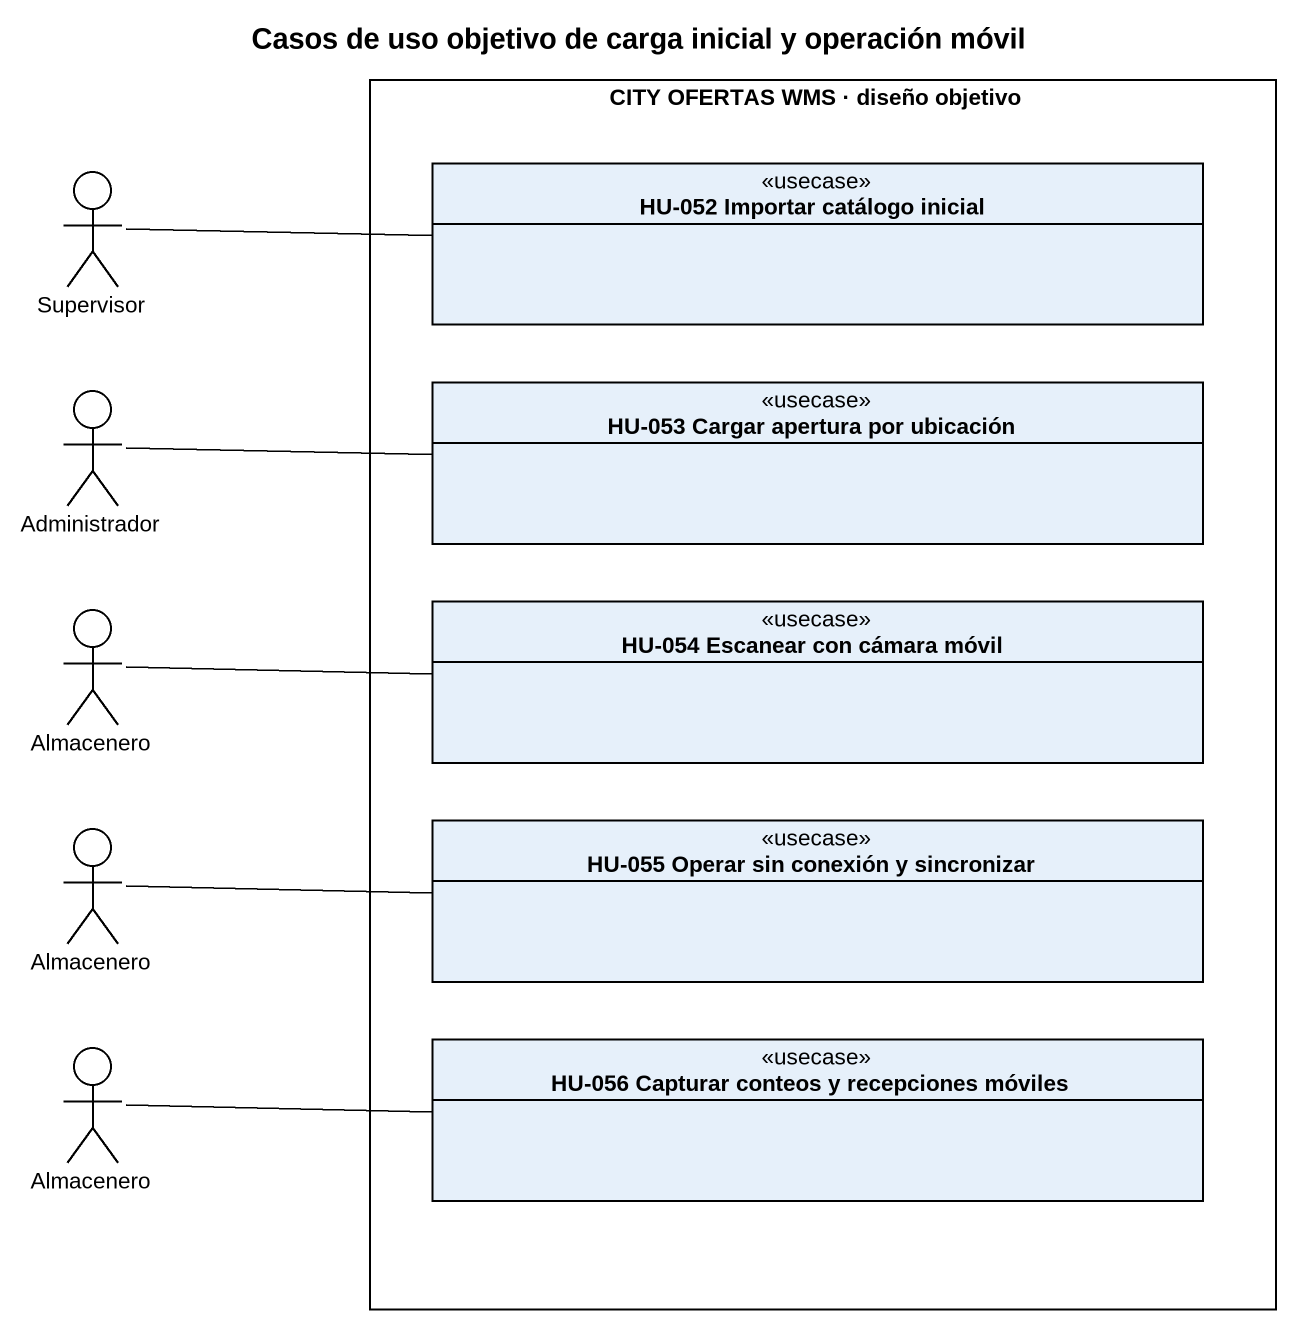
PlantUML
@startuml
title Casos de uso objetivo de carga inicial y operación móvil
allowmixing
hide circle
hide empty members
rectangle "CITY OFERTAS WMS · diseño objetivo" as CITY_OFERTAS_WMS_diseño {
  class "HU-052 Importar catálogo inicial" as HU_052_Importar_catálogo <<usecase>>
  class "HU-053 Cargar apertura por ubicación" as HU_053_Cargar_apertura_por <<usecase>>
  class "HU-054 Escanear con cámara móvil" as HU_054_Escanear_con_cámara <<usecase>>
  class "HU-055 Operar sin conexión y sincronizar" as HU_055_Operar_sin_conexión <<usecase>>
  class "HU-056 Capturar conteos y recepciones móviles" as HU_056_Capturar_conteos_y <<usecase>>
}
actor Supervisor
actor Administrador
actor Almacenero
actor "Almacenero" as Almacenero_2
actor "Almacenero" as Almacenero_3
Supervisor -right- HU_052_Importar_catálogo
Administrador -right- HU_053_Cargar_apertura_por
Almacenero -right- HU_054_Escanear_con_cámara
Almacenero_2 -right- HU_055_Operar_sin_conexión
Almacenero_3 -right- HU_056_Capturar_conteos_y
@enduml
